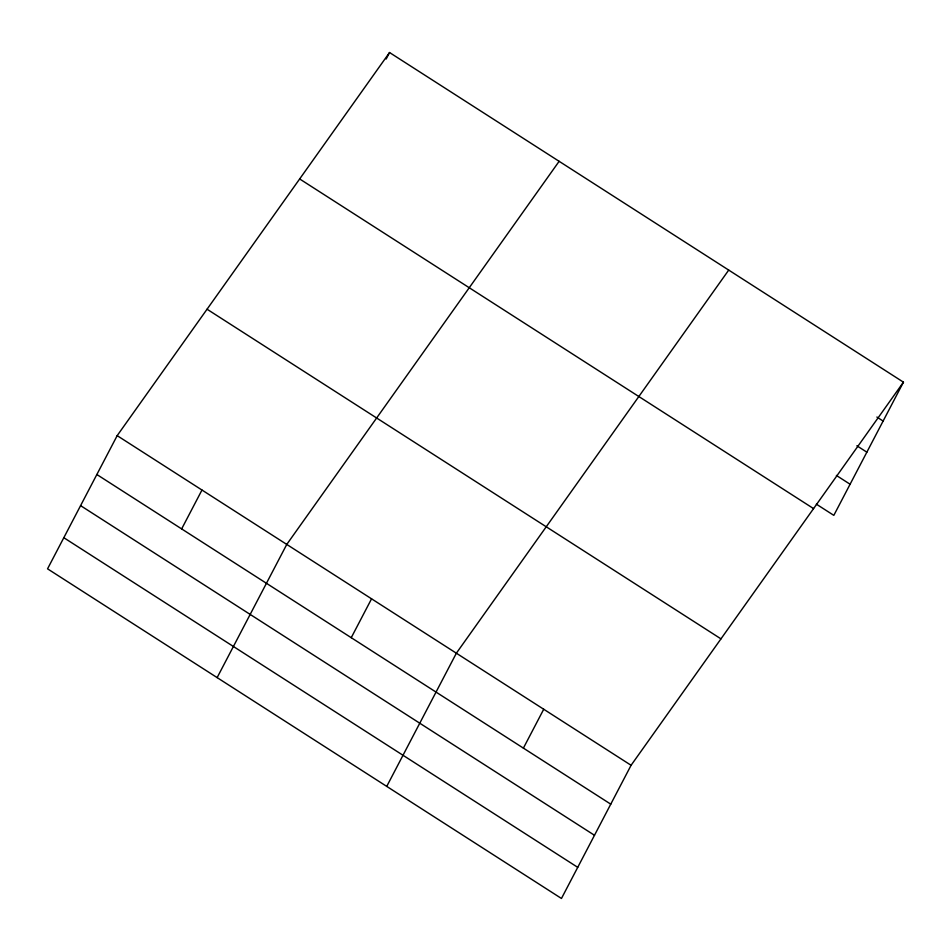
<?xml version="1.0" encoding="UTF-8"?>
<svg xmlns="http://www.w3.org/2000/svg" width="951" height="951" viewBox="0 0 951 951"><rect width="100%" height="100%" fill="white"/><g stroke="black" fill="none" stroke-linecap="round" stroke-linejoin="round"><path stroke-width="1.43" d="M117.175 435.641L47.55 568.829L561.459 898.469L631.084 765.282L903.45 382.171L389.541 52.531L117.175 435.641L631.084 765.282M386.154 59.01L389.541 52.531M181.653 528.911L201.969 490.038M217.137 677.611L286.762 544.424L559.129 161.313M351.24 637.693L371.556 598.821M386.736 786.394L456.361 653.206L728.716 270.096M523.395 748.116L543.722 709.244M903.45 382.171L833.825 515.359L816.35 504.149M876.881 417.049L883.122 421.055M856.875 445.769L866.86 452.177M836.369 475.429L850.099 484.237M299.66 178.954L813.569 508.607M207.056 309.218L720.965 638.858M96.847 474.513L610.768 804.166M80.585 505.635L594.494 835.287M63.824 537.707L577.732 867.348"/></g></svg>
